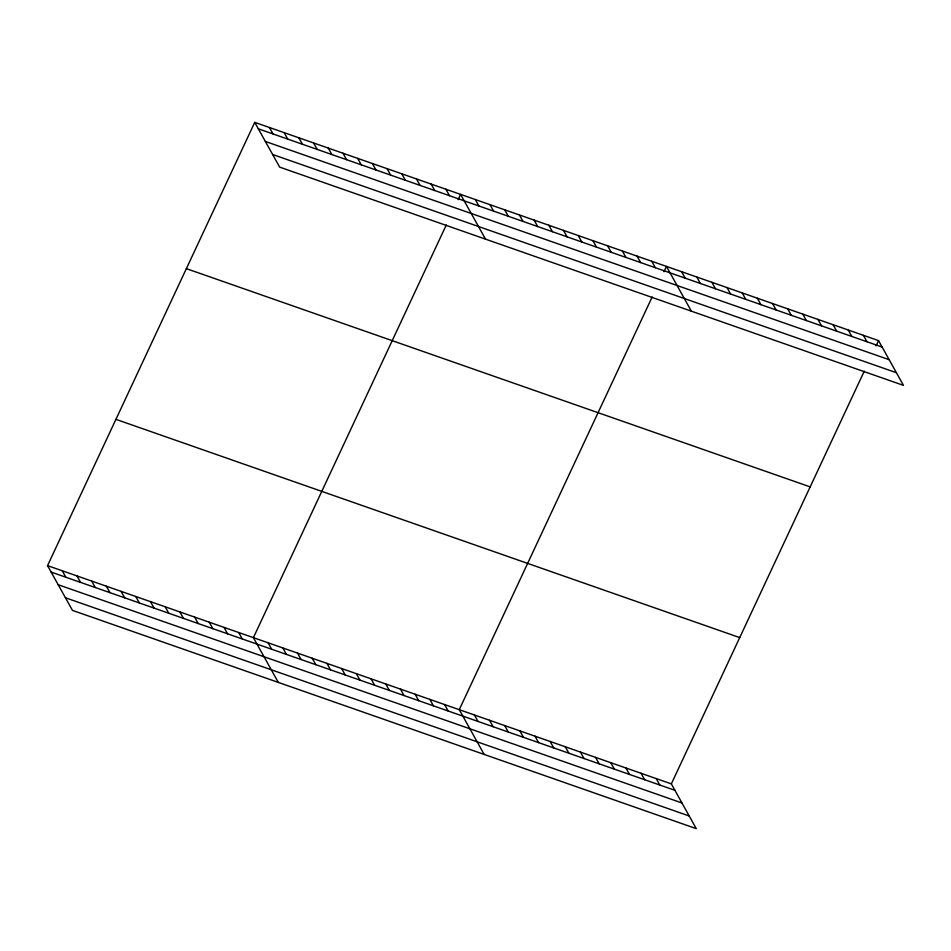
<?xml version="1.0" encoding="UTF-8"?>
<svg xmlns="http://www.w3.org/2000/svg" width="951" height="951" viewBox="0 0 951 951"><rect width="100%" height="100%" fill="white"/><g stroke="black" fill="none" stroke-linecap="round" stroke-linejoin="round"><path stroke-width="1.43" d="M47.55 565.631L671.347 783.886L696.263 828.642L72.466 610.387L47.55 565.631L254.737 122.358L878.534 340.613L903.45 385.369L279.653 167.114L254.737 122.358M446.292 224.971L253.406 637.657L278.31 682.414M458.109 199.698L460.593 194.384L485.509 239.141M652.148 296.985L459.262 709.684L484.166 754.44M663.964 271.724L666.449 266.399L691.353 311.167M671.347 783.886L864.245 371.199M876.049 345.926L878.534 340.613M258.327 128.813L882.124 347.056M265.365 141.449L889.161 359.704M272.616 154.478L896.413 372.721M186.372 268.646L810.169 486.888M115.927 419.355L739.723 637.598M51.14 572.086L674.937 790.329M58.177 584.722L681.974 802.977M65.429 597.751L689.225 815.994M863.389 335.311L866.979 341.754M848.244 330.009L851.834 336.464M833.088 324.707L836.678 331.162M817.943 319.405L821.533 325.86M802.787 314.103L806.377 320.558M787.642 308.802L791.232 315.256M772.497 303.512L776.087 309.955M757.341 298.21L760.931 304.653M742.196 292.908L745.786 299.351M727.039 287.606L730.63 294.061M711.895 282.304L715.485 288.759M696.75 277.003L700.34 283.457M681.594 271.701L685.184 278.156M651.744 261.263L655.334 267.707M637.039 256.116L640.629 262.571M622.334 250.969L625.924 257.424M607.63 245.822L611.22 252.277M592.925 240.686L596.515 247.129M578.22 235.539L581.81 241.994M563.515 230.392L567.105 236.847M548.822 225.244L552.412 231.699M534.117 220.109L537.707 226.552M519.412 214.962L523.002 221.405M504.708 209.814L508.298 216.269M490.003 204.667L493.593 211.122M475.298 199.532L478.888 205.975M445.888 189.237L449.478 195.692M431.183 184.09L434.773 190.545M416.479 178.943L420.069 185.397M401.774 173.807L405.364 180.25M387.069 168.66L390.659 175.115M372.376 163.513L375.966 169.967M357.671 158.365L361.261 164.82M342.966 153.23L346.556 159.673M328.261 148.083L331.851 154.537M313.557 142.935L317.147 149.39M656.202 778.584L659.792 785.039M298.852 137.788L302.442 144.243M641.045 773.282L644.635 779.737M284.147 132.653L287.737 139.096M269.442 127.505L273.032 133.96M625.901 767.98L629.491 774.435M610.756 762.678L614.346 769.133M595.599 757.376L599.189 763.831M580.455 752.086L584.045 758.529M565.298 746.785L568.888 753.228M550.154 741.483L553.744 747.926M535.009 736.181L538.599 742.636M519.852 730.879L523.442 737.334M504.708 725.577L508.298 732.032M489.551 720.276L493.141 726.73M474.406 714.974L477.996 721.429M444.557 704.536L448.147 710.979M429.852 699.389L433.442 705.844M415.147 694.242L418.737 700.697M400.442 689.095L404.032 695.55M385.737 683.959L389.328 690.402M371.033 678.812L374.623 685.267M356.328 673.665L359.918 680.12M341.623 668.517L345.213 674.972M326.918 663.382L330.508 669.825M312.213 658.235L315.815 664.69M297.52 653.087L301.11 659.542M282.816 647.94L286.406 654.395M268.111 642.805L271.701 649.248M238.701 632.51L242.291 638.965M223.996 627.363L227.586 633.818M209.291 622.227L212.881 628.67M194.586 617.08L198.177 623.535M179.882 611.933L183.472 618.388M165.177 606.786L168.767 613.24M150.472 601.65L154.062 608.093M135.767 596.503L139.369 602.958M121.074 591.356L124.664 597.81M106.369 586.208L109.959 592.663M91.665 581.073L95.255 587.516M76.96 575.926L80.55 582.369M62.255 570.778L65.845 577.233"/></g></svg>
